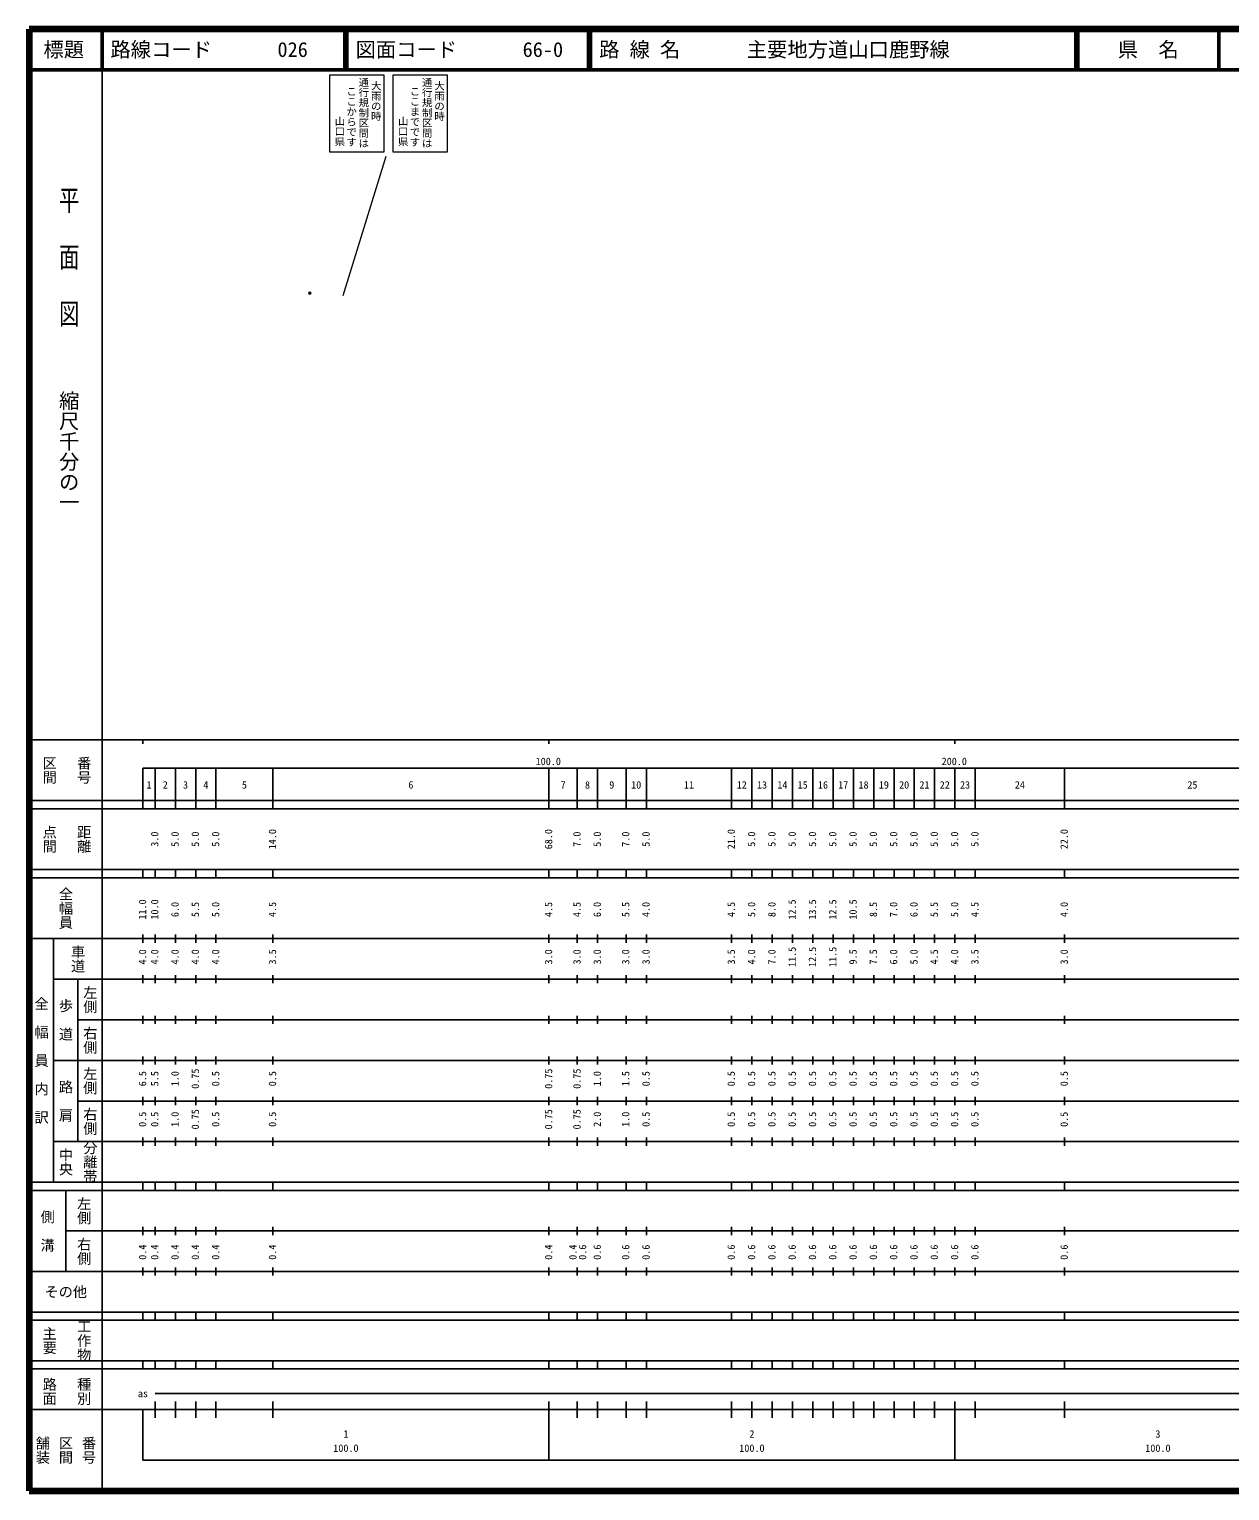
# Model space of a CAD drawing. Units: millimetres on the paper. Extents: x 40 to 680, y 20 to 380.
# Drawn here: x 40 to 335.7, y 20 to 380 of the extents above; entities that cross this region are included whole.
import ezdxf
from ezdxf.enums import TextEntityAlignment as Align

# ---------------------------------------------------------------- set-up
doc = ezdxf.new("R2010")
doc.units = ezdxf.units.MM
doc.header["$PDMODE"] = 32
doc.header["$PDSIZE"] = 0.5
doc.layers.add('M-OTRS', color=6, linetype='Continuous')
doc.layers.add('M-TTL-TXT', color=7, linetype='Continuous')
for name, color, linetype, lineweight in [('M-STR-STRC', 7, 'Continuous', 13), ('M-TTL', 2, 'Continuous', 140), ('M-TTL-BAND', 7, 'Continuous', 25), ('M-TTL-LINE', 7, 'Continuous', 50)]:
    doc.layers.add(name, color=color, linetype=linetype, lineweight=lineweight)
doc.styles.add('@ＭＳ ゴシック', font='')
doc.styles.add('ＭＳ ゴシック', font='')
doc.styles.get('@ＭＳ ゴシック').set_extended_font_data('@MS Gothic')
doc.styles.get('ＭＳ ゴシック').set_extended_font_data('MS Gothic')

msp = doc.modelspace()

# ---------------------------------------------------------------- linework, layer by layer
at = {"layer": 'M-OTRS'}
msp.add_point((109.091, 314.981), dxfattribs=at)
at = {"layer": 'M-STR-STRC'}
msp.add_line((117.299, 314.404), (127.91, 348.737), dxfattribs=at)
for points in [[(113.927, 349.835), (127.438, 349.835), (127.438, 368.723), (113.927, 368.723)], [(129.525, 349.835), (143.036, 349.835), (143.036, 368.723), (129.525, 368.723)]]:
    msp.add_lwpolyline(points, close=True, dxfattribs=at)
at = {"layer": 'M-TTL'}
for p, q in [((40, 380), (40, 20)), ((680, 380), (40, 380)), ((40, 20), (680, 20))]:
    msp.add_line(p, q, dxfattribs=at)
at = {"layer": 'M-TTL-BAND'}
for p, q in [((58, 370), (58, 20)), ((40, 205), (579, 205)), ((68, 205), (68, 204)), ((168, 205), (168, 204)), ((268, 205), (268, 204)), ((68, 198), (579, 198)), ((68, 198), (68, 188)), ((71, 188), (71, 198)), ((76, 188), (76, 198)), ((81, 188), (81, 198)), ((86, 188), (86, 198)), ((100, 188), (100, 198)), ((168, 188), (168, 198)), ((175, 188), (175, 198)), ((180, 188), (180, 198)), ((187, 188), (187, 198)), ((192, 188), (192, 198)), ((213, 188), (213, 198)), ((218, 188), (218, 198)), ((223, 188), (223, 198)), ((228, 188), (228, 198)), ((233, 188), (233, 198)), ((238, 188), (238, 198)), ((243, 188), (243, 198)), ((248, 188), (248, 198)), ((253, 188), (253, 198)), ((258, 188), (258, 198)), ((263, 188), (263, 198)), ((268, 188), (268, 198)), ((273, 188), (273, 198)), ((295, 188), (295, 198)), ((40, 190), (579, 190)), ((40, 188), (579, 188)), ((40, 173), (579, 173)), ((68, 171), (68, 173)), ((71, 171), (71, 173)), ((76, 171), (76, 173)), ((81, 171), (81, 173)), ((86, 171), (86, 173)), ((100, 171), (100, 173)), ((168, 171), (168, 173)), ((175, 171), (175, 173)), ((180, 171), (180, 173)), ((187, 171), (187, 173)), ((192, 171), (192, 173)), ((213, 171), (213, 173)), ((218, 171), (218, 173)), ((223, 171), (223, 173)), ((228, 171), (228, 173)), ((233, 171), (233, 173)), ((238, 171), (238, 173)), ((243, 171), (243, 173)), ((248, 171), (248, 173)), ((253, 171), (253, 173)), ((258, 171), (258, 173)), ((263, 171), (263, 173)), ((268, 171), (268, 173)), ((273, 171), (273, 173)), ((295, 171), (295, 173)), ((40, 171), (579, 171)), ((40, 156), (579, 156)), ((46, 96), (46, 156)), ((68, 155), (68, 157)), ((71, 155), (71, 157)), ((76, 155), (76, 157)), ((81, 155), (81, 157)), ((86, 155), (86, 157)), ((100, 155), (100, 157)), ((168, 155), (168, 157)), ((175, 155), (175, 157)), ((180, 155), (180, 157)), ((187, 155), (187, 157)), ((192, 155), (192, 157)), ((213, 155), (213, 157)), ((218, 155), (218, 157)), ((223, 155), (223, 157)), ((228, 155), (228, 157)), ((233, 155), (233, 157)), ((238, 155), (238, 157)), ((243, 155), (243, 157)), ((248, 155), (248, 157)), ((253, 155), (253, 157)), ((258, 155), (258, 157)), ((263, 155), (263, 157)), ((268, 155), (268, 157)), ((273, 155), (273, 157)), ((295, 155), (295, 157)), ((46, 146), (579, 146)), ((52, 146), (52, 106)), ((68, 145), (68, 147)), ((71, 145), (71, 147)), ((76, 145), (76, 147)), ((81, 145), (81, 147)), ((86, 145), (86, 147)), ((100, 145), (100, 147)), ((168, 145), (168, 147)), ((175, 145), (175, 147)), ((180, 145), (180, 147)), ((187, 145), (187, 147)), ((192, 145), (192, 147)), ((213, 145), (213, 147)), ((218, 145), (218, 147)), ((223, 145), (223, 147)), ((228, 145), (228, 147)), ((233, 145), (233, 147)), ((238, 145), (238, 147)), ((243, 145), (243, 147)), ((248, 145), (248, 147)), ((253, 145), (253, 147)), ((258, 145), (258, 147)), ((263, 145), (263, 147)), ((268, 145), (268, 147)), ((273, 145), (273, 147)), ((295, 145), (295, 147)), ((68, 135), (68, 137)), ((71, 135), (71, 137)), ((76, 135), (76, 137)), ((81, 135), (81, 137)), ((86, 135), (86, 137)), ((100, 135), (100, 137)), ((168, 135), (168, 137)), ((175, 135), (175, 137)), ((180, 135), (180, 137)), ((187, 135), (187, 137)), ((192, 135), (192, 137)), ((213, 135), (213, 137)), ((218, 135), (218, 137)), ((223, 135), (223, 137)), ((228, 135), (228, 137)), ((233, 135), (233, 137)), ((238, 135), (238, 137)), ((243, 135), (243, 137)), ((248, 135), (248, 137)), ((253, 135), (253, 137)), ((258, 135), (258, 137)), ((263, 135), (263, 137)), ((268, 135), (268, 137)), ((273, 135), (273, 137)), ((295, 135), (295, 137)), ((52, 136), (579, 136)), ((46, 126), (579, 126)), ((68, 125), (68, 127)), ((71, 125), (71, 127)), ((76, 125), (76, 127)), ((81, 125), (81, 127)), ((86, 125), (86, 127)), ((100, 125), (100, 127)), ((168, 125), (168, 127)), ((175, 125), (175, 127)), ((180, 125), (180, 127)), ((187, 125), (187, 127)), ((192, 125), (192, 127)), ((213, 125), (213, 127)), ((218, 125), (218, 127)), ((223, 125), (223, 127)), ((228, 125), (228, 127)), ((233, 125), (233, 127)), ((238, 125), (238, 127)), ((243, 125), (243, 127)), ((248, 125), (248, 127)), ((253, 125), (253, 127)), ((258, 125), (258, 127)), ((263, 125), (263, 127)), ((268, 125), (268, 127)), ((273, 125), (273, 127)), ((295, 125), (295, 127)), ((52, 116), (579, 116)), ((68, 115), (68, 117)), ((71, 115), (71, 117)), ((76, 115), (76, 117)), ((81, 115), (81, 117)), ((86, 115), (86, 117)), ((100, 115), (100, 117)), ((168, 115), (168, 117)), ((175, 115), (175, 117)), ((180, 115), (180, 117)), ((187, 115), (187, 117)), ((192, 115), (192, 117)), ((213, 115), (213, 117)), ((218, 115), (218, 117)), ((223, 115), (223, 117)), ((228, 115), (228, 117)), ((233, 115), (233, 117)), ((238, 115), (238, 117)), ((243, 115), (243, 117)), ((248, 115), (248, 117)), ((253, 115), (253, 117)), ((258, 115), (258, 117)), ((263, 115), (263, 117)), ((268, 115), (268, 117)), ((273, 115), (273, 117)), ((295, 115), (295, 117)), ((46, 106), (579, 106)), ((68, 105), (68, 107)), ((71, 105), (71, 107)), ((76, 105), (76, 107)), ((81, 105), (81, 107)), ((86, 105), (86, 107)), ((100, 105), (100, 107)), ((168, 105), (168, 107)), ((175, 105), (175, 107)), ((180, 105), (180, 107)), ((187, 105), (187, 107)), ((192, 105), (192, 107)), ((213, 105), (213, 107)), ((218, 105), (218, 107)), ((223, 105), (223, 107)), ((228, 105), (228, 107)), ((233, 105), (233, 107)), ((238, 105), (238, 107)), ((243, 105), (243, 107)), ((248, 105), (248, 107)), ((253, 105), (253, 107)), ((258, 105), (258, 107)), ((263, 105), (263, 107)), ((268, 105), (268, 107)), ((273, 105), (273, 107)), ((295, 105), (295, 107)), ((40, 96), (579, 96)), ((40, 94), (579, 94)), ((49, 94), (49, 74)), ((68, 94), (68, 96)), ((71, 94), (71, 96)), ((76, 94), (76, 96)), ((81, 94), (81, 96)), ((86, 94), (86, 96)), ((100, 94), (100, 96)), ((168, 94), (168, 96)), ((175, 94), (175, 96)), ((180, 94), (180, 96)), ((187, 94), (187, 96)), ((192, 94), (192, 96)), ((213, 94), (213, 96)), ((218, 94), (218, 96)), ((223, 94), (223, 96)), ((228, 94), (228, 96)), ((233, 94), (233, 96)), ((238, 94), (238, 96)), ((243, 94), (243, 96)), ((248, 94), (248, 96)), ((253, 94), (253, 96)), ((258, 94), (258, 96)), ((263, 94), (263, 96)), ((268, 94), (268, 96)), ((273, 94), (273, 96)), ((295, 94), (295, 96)), ((49, 84), (579, 84)), ((68, 83), (68, 85)), ((71, 83), (71, 85)), ((76, 83), (76, 85)), ((81, 83), (81, 85)), ((86, 83), (86, 85)), ((100, 83), (100, 85)), ((168, 83), (168, 85)), ((175, 83), (175, 85)), ((180, 83), (180, 85)), ((187, 83), (187, 85)), ((192, 83), (192, 85)), ((213, 83), (213, 85)), ((218, 83), (218, 85)), ((223, 83), (223, 85)), ((228, 83), (228, 85)), ((233, 83), (233, 85)), ((238, 83), (238, 85)), ((243, 83), (243, 85)), ((248, 83), (248, 85)), ((253, 83), (253, 85)), ((258, 83), (258, 85)), ((263, 83), (263, 85)), ((268, 83), (268, 85)), ((273, 83), (273, 85)), ((295, 83), (295, 85)), ((40, 74), (579, 74)), ((68, 73), (68, 75)), ((71, 73), (71, 75)), ((76, 73), (76, 75)), ((81, 73), (81, 75)), ((86, 73), (86, 75)), ((100, 73), (100, 75)), ((168, 73), (168, 75)), ((175, 73), (175, 75)), ((180, 73), (180, 75)), ((187, 73), (187, 75)), ((192, 73), (192, 75)), ((213, 73), (213, 75)), ((218, 73), (218, 75)), ((223, 73), (223, 75)), ((228, 73), (228, 75)), ((233, 73), (233, 75)), ((238, 73), (238, 75)), ((243, 73), (243, 75)), ((248, 73), (248, 75)), ((253, 73), (253, 75)), ((258, 73), (258, 75)), ((263, 73), (263, 75)), ((268, 73), (268, 75)), ((273, 73), (273, 75)), ((295, 73), (295, 75)), ((40, 64), (579, 64)), ((40, 62), (579, 62)), ((68, 62), (68, 64)), ((71, 62), (71, 64)), ((76, 62), (76, 64)), ((81, 62), (81, 64)), ((86, 62), (86, 64)), ((100, 62), (100, 64)), ((168, 62), (168, 64)), ((175, 62), (175, 64)), ((180, 62), (180, 64)), ((187, 62), (187, 64)), ((192, 62), (192, 64)), ((213, 62), (213, 64)), ((218, 62), (218, 64)), ((223, 62), (223, 64)), ((228, 62), (228, 64)), ((233, 62), (233, 64)), ((238, 62), (238, 64)), ((243, 62), (243, 64)), ((248, 62), (248, 64)), ((253, 62), (253, 64)), ((258, 62), (258, 64)), ((263, 62), (263, 64)), ((268, 62), (268, 64)), ((273, 62), (273, 64)), ((295, 62), (295, 64)), ((40, 52), (579, 52)), ((68, 50), (68, 52)), ((71, 50), (71, 52)), ((76, 50), (76, 52)), ((81, 50), (81, 52)), ((86, 50), (86, 52)), ((100, 50), (100, 52)), ((168, 50), (168, 52)), ((175, 50), (175, 52)), ((180, 50), (180, 52)), ((187, 50), (187, 52)), ((192, 50), (192, 52)), ((213, 50), (213, 52)), ((218, 50), (218, 52)), ((223, 50), (223, 52)), ((228, 50), (228, 52)), ((233, 50), (233, 52)), ((238, 50), (238, 52)), ((243, 50), (243, 52)), ((248, 50), (248, 52)), ((253, 50), (253, 52)), ((258, 50), (258, 52)), ((263, 50), (263, 52)), ((268, 50), (268, 52)), ((273, 50), (273, 52)), ((295, 50), (295, 52)), ((40, 50), (579, 50)), ((71, 44), (555, 44)), ((40, 40), (579, 40)), ((68, 40), (68, 27.5)), ((71, 38), (71, 42)), ((76, 38), (76, 42)), ((81, 38), (81, 42)), ((86, 38), (86, 42)), ((100, 38), (100, 42)), ((168, 27.5), (168, 42)), ((175, 38), (175, 42)), ((180, 38), (180, 42)), ((187, 38), (187, 42)), ((192, 38), (192, 42)), ((213, 38), (213, 42)), ((218, 38), (218, 42)), ((223, 38), (223, 42)), ((228, 38), (228, 42)), ((233, 38), (233, 42)), ((238, 38), (238, 42)), ((243, 38), (243, 42)), ((248, 38), (248, 42)), ((253, 38), (253, 42)), ((258, 38), (258, 42)), ((263, 38), (263, 42)), ((268, 27.5), (268, 42)), ((273, 38), (273, 42)), ((295, 38), (295, 42)), ((68, 27.5), (579, 27.5))]:
    msp.add_line(p, q, dxfattribs=at)
at = {"layer": 'M-TTL-LINE'}
for p, q in [((58, 380), (58, 370)), ((117.75, 380), (117.75, 370)), ((118.25, 380), (118.25, 370)), ((177.75, 380), (177.75, 370)), ((178.25, 380), (178.25, 370)), ((297.75, 380), (297.75, 370)), ((298.25, 380), (298.25, 370)), ((333, 380), (333, 370)), ((40, 370), (680, 370))]:
    msp.add_line(p, q, dxfattribs=at)

# ---------------------------------------------------------------- texts
at = {"layer": 'M-STR-STRC', "style": '@ＭＳ ゴシック'}
for s, p in [('通行規制区間は', (120.883, 368.189)), ('大雨の時', (123.944, 367.34)), ('通行規制区間は', (136.481, 368.189)), ('大雨の時', (139.543, 367.34)), ('ここからです', (117.888, 365.96)), ('ここまでです', (133.486, 365.96)), ('山口県', (114.995, 358.603)), ('山口県', (130.594, 358.603))]:
    msp.add_text(s, height=1.833, rotation=270, dxfattribs=at).set_placement(p, align=Align.BOTTOM_LEFT)
at = {"layer": 'M-TTL-BAND', "style": '@ＭＳ ゴシック', "width": 1.4}
msp.add_text('平  面  図', height=3.666, rotation=270, dxfattribs=at).set_placement((49.777, 306.475), align=Align.MIDDLE_RIGHT)
at = {"layer": 'M-TTL-BAND', "style": '@ＭＳ ゴシック'}
msp.add_text('縮尺千分の一', height=3.666, rotation=270, dxfattribs=at).set_placement((49.777, 261.03), align=Align.MIDDLE_RIGHT)
for s, p in [('区間', (45, 197.5)), ('番号', (53.5, 197.5)), ('点間', (45, 180.5)), ('距離', (53.5, 180.5)), ('全幅員', (49, 163.5)), ('車道', (52, 151)), ('左側', (55, 141)), ('全\u3000幅\u3000員\u3000内\u3000訳', (43, 126)), ('歩\u3000道', (49, 136)), ('右側', (55, 131)), ('左側', (55, 121)), ('路\u3000肩', (49, 116)), ('右側', (55, 111)), ('分離帯', (55, 101)), ('中央', (49, 101)), ('左側', (53.5, 89)), ('側\u3000溝', (44.5, 84)), ('右側', (53.5, 79)), ('工作物', (53.5, 57)), ('主要', (45, 57)), ('路面', (45, 44.5)), ('種別', (53.5, 44.5)), ('舗装', (43.333, 30)), ('区間', (49, 30)), ('番号', (54.667, 30))]:
    msp.add_text(s, height=2.566, rotation=270, dxfattribs=at).set_placement(p, align=Align.MIDDLE_CENTER)
at = {"layer": 'M-TTL-BAND', "style": 'ＭＳ ゴシック'}
for s, p in [('100.0', (167.844, 198.195)), ('200.0', (267.844, 198.195)), ('1', (69.5, 192.405)), ('2', (73.5, 192.405)), ('3', (78.5, 192.405)), ('4', (83.5, 192.405)), ('5', (93, 192.405)), ('6', (134, 192.405)), ('7', (171.5, 192.405)), ('8', (177.5, 192.405)), ('9', (183.5, 192.405)), ('10', (189.5, 192.405)), ('11', (202.5, 192.405)), ('12', (215.5, 192.405)), ('13', (220.5, 192.405)), ('14', (225.5, 192.405)), ('15', (230.5, 192.405)), ('16', (235.5, 192.405)), ('17', (240.5, 192.405)), ('18', (245.5, 192.405)), ('19', (250.5, 192.405)), ('20', (255.5, 192.405)), ('21', (260.5, 192.405)), ('22', (265.5, 192.405)), ('23', (270.5, 192.405)), ('24', (284, 192.405)), ('25', (326.5, 192.405)), ('as', (68, 42.5)), ('1', (118, 32.523)), ('2', (218, 32.523)), ('3', (318, 32.523)), ('100.0', (118, 29.033)), ('100.0', (218, 29.033)), ('100.0', (318, 29.033))]:
    msp.add_text(s, height=1.833, dxfattribs=at).set_placement(p, align=Align.BOTTOM_CENTER)
for s, p in [('3.0', (72.362, 180.5)), ('5.0', (77.362, 180.5)), ('5.0', (82.362, 180.5)), ('5.0', (87.362, 180.5)), ('14.0', (101.362, 180.5)), ('68.0', (169.362, 180.5)), ('7.0', (176.362, 180.5)), ('5.0', (181.362, 180.5)), ('7.0', (188.362, 180.5)), ('5.0', (193.362, 180.5)), ('21.0', (214.362, 180.5)), ('5.0', (219.362, 180.5)), ('5.0', (224.362, 180.5)), ('5.0', (229.362, 180.5)), ('5.0', (234.362, 180.5)), ('5.0', (239.362, 180.5)), ('5.0', (244.362, 180.5)), ('5.0', (249.362, 180.5)), ('5.0', (254.362, 180.5)), ('5.0', (259.362, 180.5)), ('5.0', (264.362, 180.5)), ('5.0', (269.362, 180.5)), ('5.0', (274.362, 180.5)), ('22.0', (296.362, 180.5)), ('11.0', (69.362, 163.174)), ('10.0', (72.362, 163.174)), ('6.0', (77.362, 163.174)), ('5.5', (82.362, 163.174)), ('5.0', (87.362, 163.174)), ('4.5', (101.362, 163.174)), ('4.5', (169.362, 163.174)), ('4.5', (176.362, 163.174)), ('6.0', (181.362, 163.174)), ('5.5', (188.362, 163.174)), ('4.0', (193.362, 163.174)), ('4.5', (214.362, 163.174)), ('5.0', (219.362, 163.174)), ('8.0', (224.362, 163.174)), ('12.5', (229.362, 163.174)), ('13.5', (234.362, 163.174)), ('12.5', (239.362, 163.174)), ('10.5', (244.362, 163.174)), ('8.5', (249.362, 163.174)), ('7.0', (254.362, 163.174)), ('6.0', (259.362, 163.174)), ('5.5', (264.362, 163.174)), ('5.0', (269.362, 163.174)), ('4.5', (274.362, 163.174)), ('4.0', (296.362, 163.174)), ('4.0', (69.362, 151.5)), ('4.0', (72.362, 151.5)), ('4.0', (77.362, 151.5)), ('4.0', (82.362, 151.5)), ('4.0', (87.362, 151.5)), ('3.5', (101.362, 151.5)), ('3.0', (169.362, 151.5)), ('3.0', (176.362, 151.5)), ('3.0', (181.362, 151.5)), ('3.0', (188.362, 151.5)), ('3.0', (193.362, 151.5)), ('3.5', (214.362, 151.5)), ('4.0', (219.362, 151.5)), ('7.0', (224.362, 151.5)), ('11.5', (229.362, 151.5)), ('12.5', (234.362, 151.5)), ('11.5', (239.362, 151.5)), ('9.5', (244.362, 151.5)), ('7.5', (249.362, 151.5)), ('6.0', (254.362, 151.5)), ('5.0', (259.362, 151.5)), ('4.5', (264.362, 151.5)), ('4.0', (269.362, 151.5)), ('3.5', (274.362, 151.5)), ('3.0', (296.362, 151.5)), ('6.5', (69.362, 121.5)), ('5.5', (72.362, 121.5)), ('1.0', (77.362, 121.5)), ('0.75', (82.362, 121.5)), ('0.5', (87.362, 121.5)), ('0.5', (101.362, 121.5)), ('0.75', (169.362, 121.5)), ('0.75', (176.362, 121.5)), ('1.0', (181.362, 121.5)), ('1.5', (188.362, 121.5)), ('0.5', (193.362, 121.5)), ('0.5', (214.362, 121.5)), ('0.5', (219.362, 121.5)), ('0.5', (224.362, 121.5)), ('0.5', (229.362, 121.5)), ('0.5', (234.362, 121.5)), ('0.5', (239.362, 121.5)), ('0.5', (244.362, 121.5)), ('0.5', (249.362, 121.5)), ('0.5', (254.362, 121.5)), ('0.5', (259.362, 121.5)), ('0.5', (264.362, 121.5)), ('0.5', (269.362, 121.5)), ('0.5', (274.362, 121.5)), ('0.5', (296.362, 121.5)), ('0.5', (69.362, 111.5)), ('0.5', (72.362, 111.5)), ('1.0', (77.362, 111.5)), ('0.75', (82.362, 111.5)), ('0.5', (87.362, 111.5)), ('0.5', (101.362, 111.5)), ('0.75', (169.362, 111.5)), ('0.75', (176.362, 111.5)), ('2.0', (181.362, 111.5)), ('1.0', (188.362, 111.5)), ('0.5', (193.362, 111.5)), ('0.5', (214.362, 111.5)), ('0.5', (219.362, 111.5)), ('0.5', (224.362, 111.5)), ('0.5', (229.362, 111.5)), ('0.5', (234.362, 111.5)), ('0.5', (239.362, 111.5)), ('0.5', (244.362, 111.5)), ('0.5', (249.362, 111.5)), ('0.5', (254.362, 111.5)), ('0.5', (259.362, 111.5)), ('0.5', (264.362, 111.5)), ('0.5', (269.362, 111.5)), ('0.5', (274.362, 111.5)), ('0.5', (296.362, 111.5)), ('0.4', (69.362, 78.764)), ('0.4', (72.362, 78.764)), ('0.4', (77.362, 78.764)), ('0.4', (82.362, 78.764)), ('0.4', (87.362, 78.764)), ('0.4', (101.362, 78.764)), ('0.4', (169.362, 78.764)), ('0.4', (175.362, 78.764)), ('0.6', (177.732, 78.764)), ('0.6', (181.362, 78.764)), ('0.6', (188.362, 78.764)), ('0.6', (193.362, 78.764)), ('0.6', (214.362, 78.764)), ('0.6', (219.362, 78.764)), ('0.6', (224.362, 78.764)), ('0.6', (229.362, 78.764)), ('0.6', (234.362, 78.764)), ('0.6', (239.362, 78.764)), ('0.6', (244.362, 78.764)), ('0.6', (249.362, 78.764)), ('0.6', (254.362, 78.764)), ('0.6', (259.362, 78.764)), ('0.6', (264.362, 78.764)), ('0.6', (269.362, 78.764)), ('0.6', (274.362, 78.764)), ('0.6', (296.362, 78.764))]:
    msp.add_text(s, height=1.833, rotation=90, dxfattribs=at).set_placement(p, align=Align.BOTTOM_CENTER)
msp.add_text('その他', height=2.566, dxfattribs=at).set_placement((49, 69), align=Align.MIDDLE_CENTER)
at = {"layer": 'M-TTL-TXT', "style": 'ＭＳ ゴシック'}
for s, p in [('標題', (48.5, 375)), ('県\u3000名', (315.625, 375))]:
    msp.add_text(s, height=3.666, dxfattribs=at).set_placement(p, align=Align.MIDDLE_CENTER)
for s, p in [('路線コード', (60, 375)), ('026', (101.142, 375)), ('図面コード', (120.38, 375)), ('66-0', (161.521, 375)), ('路 線 名', (180.38, 375)), ('主要地方道山口鹿野線', (216.734, 375))]:
    msp.add_text(s, height=3.666, dxfattribs=at).set_placement(p, align=Align.MIDDLE_LEFT)

doc.saveas('drawing.dxf')
